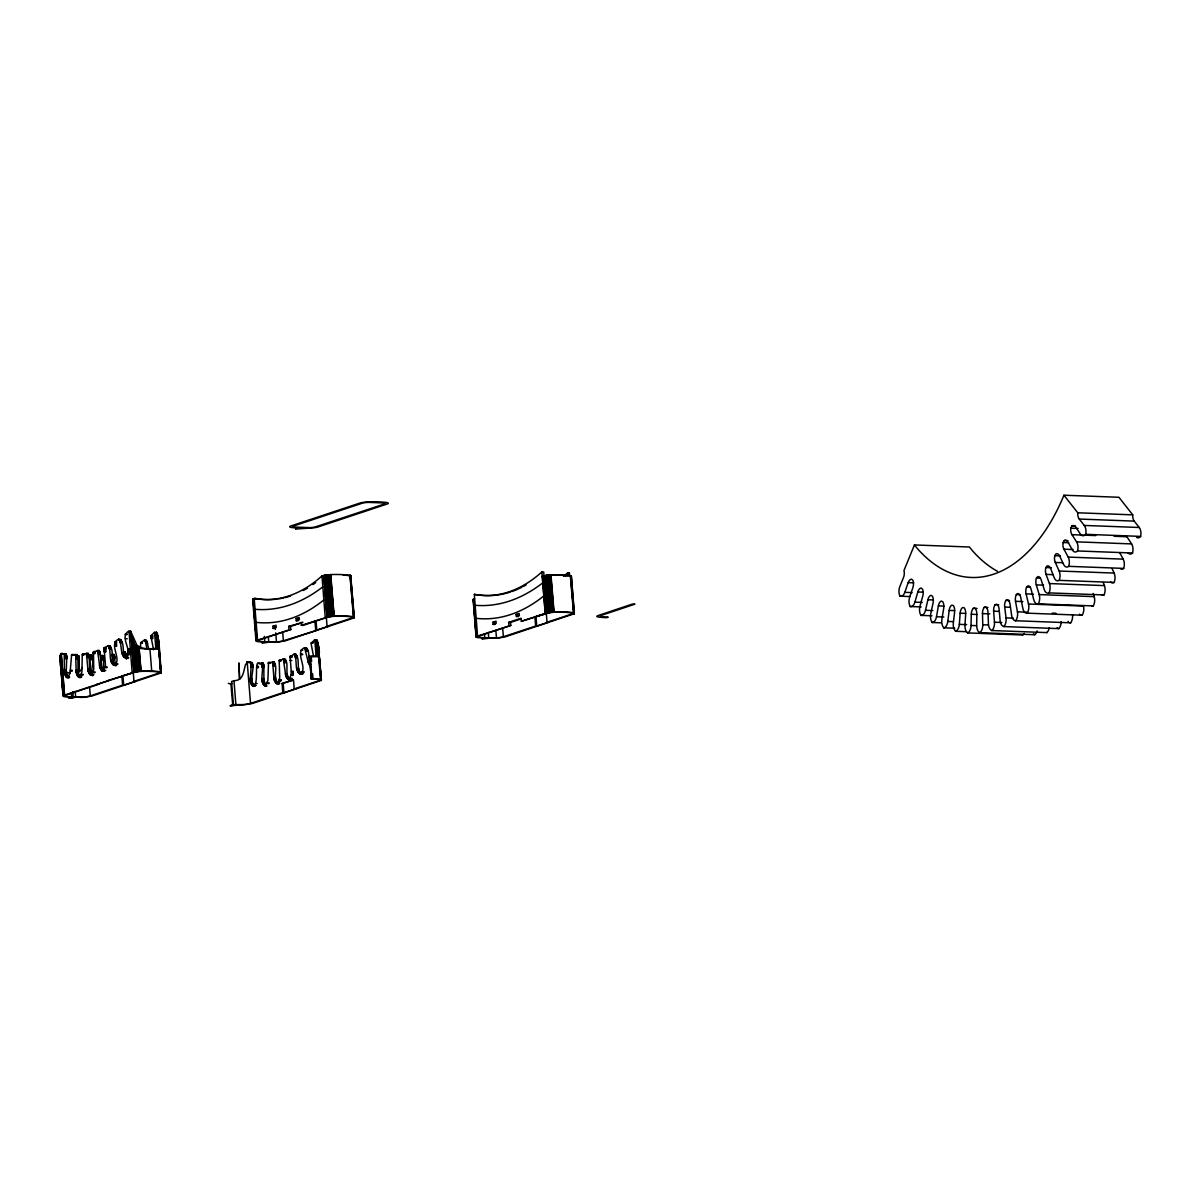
<?xml version="1.0" encoding="UTF-8"?>
<svg xmlns="http://www.w3.org/2000/svg" width="1201" height="1201" viewBox="0 0 1201 1201"><rect width="100%" height="100%" fill="white"/><g stroke="black" fill="none" stroke-linecap="round" stroke-linejoin="round"><path stroke-width="1.5" d="M67.001 677.724L68.832 677.799L66.205 672.485L66.761 656.422L66.1 654.005L64.269 653.945L64.374 672.41L66.565 677.409L68.682 676.163L70.078 672.74L71.64 654.62L75.348 654.575L75.708 655.521L76.218 672.605L79.101 677.469L81.938 672.05L82.253 654.875L86.412 653.389L88.078 670.969L91.201 675.352L93.768 669.527L93.453 651.663L97.671 650.957L99.848 667.501L103.196 671.374L105.478 665.189L104.112 648.315L108.135 645.643C115.731 647.474 108.901 661.421 115.897 665.474C107.159 664.123 112.278 651.482 108.135 645.643M114.065 665.399C122.967 659.934 107.775 643.901 118.614 639.202C126.495 640.628 119.875 655.596 127.876 658.073M153.578 649.801L150.891 636.14L154.524 632.041L155.83 648.345M79.101 677.469L80.932 677.544L78.05 672.68L77.915 657.232L77.179 654.65L75.348 654.575M101.755 671.119L101.079 655.536L102.911 655.611L103.646 658.193L103.586 671.179M266.907 686.041C255.318 684.525 269.159 661.075 257.389 663.598C255.182 666.69 258.876 691.566 251.114 683.864C247.976 679.211 255.723 655.491 245.62 664.288C243.593 670.143 243.728 679.676 235.786 680.532A18.721 13.196 -40.3 0 1 233.97 680.727L231.553 681.522L233.414 704.657L230.052 705.783L241.956 704.927A9.188 1.561 -4.6 0 0 243.503 704.867L252.255 703.501L321.388 680.366L318.1 643.09A6.861 3.093 -89.6 0 0 316.794 639.983L314.677 639.653L316.193 642.37L317.349 651.467L317.034 654.95L315.127 655.941A24.17 9.533 19.1 0 1 313.476 656.196A25.266 7.912 15.1 0 1 311.104 656.226A32.652 10.224 15.1 0 1 309.513 656.226L311.344 678.925A39.438 6.711 -4.6 0 1 313.011 679A30.265 5.149 -4.6 0 1 318.19 679.481A6.981 1.186 -4.6 0 1 318.085 680.982L294.2 688.909L293.464 679.751L282.085 683.534L282.82 692.677L250.529 703.396A6.23 1.066 -4.6 0 1 243.623 704.507A26.752 4.549 -4.6 0 1 235.891 704.597L233.414 704.657M264.205 685.381L266.037 685.456L263.89 680.366L263.875 665.729L263.139 663.147L261.308 663.072M966.64 631.711L955.636 631.291A7.716 4.339 -87.9 0 0 959.344 624.355L960.154 613.186A6.831 3.843 -87.9 0 1 962.526 607.541L964.103 607.751A6.831 3.843 -87.9 0 1 965.679 613.936L964.958 625.12A7.716 4.339 -87.9 0 0 967.661 632.912L967.661 633.032A7.716 4.339 -87.9 0 0 971.024 625.466L971.294 614.251A6.831 3.843 -87.9 0 1 973.38 608.291L974.972 608.246A6.831 3.843 -87.9 0 1 976.848 614.146L976.683 625.346A7.716 4.339 -87.9 0 0 979.776 632.672L979.776 632.792M265.061 685.966L267.898 680.547L268.514 662.517L272.687 662.577L274.038 679.466L277.161 683.849L279.728 678.025L279.202 660.925L283.331 658.884L285.808 675.998L289.156 679.856L291.438 673.686L290.072 656.812L294.095 654.14C301.691 655.971 294.861 669.918 301.856 673.971C293.119 672.62 298.253 659.965 294.095 654.14M92.447 675.728C89.309 669.077 97.851 655.236 88.228 654.695M252.54 685.906C257.84 688.023 250.333 682.663 252.06 679.331C250.679 674.947 257.509 659.784 246.986 662.081L248.607 662.186M90.225 674.166L90 654.905L91.831 654.98M118.614 639.202C122.922 644.096 119.154 658.088 126.871 657.397C132.305 648.855 119.019 637.115 128.792 631.08L130.624 631.156L133.851 672.005L132.245 672.44M316.073 655.881L314.767 639.578L311.119 643.676L313.401 655.641M66.1 654.005L60.801 653.719A6.876 3.093 -89.6 0 0 60.29 655.145L60.44 665.504L61.882 672.41M932.171 622.598L932.201 622.493A7.716 4.339 -87.9 0 0 936.495 616.744L938.371 605.904A6.831 3.843 -87.9 0 1 941.254 601.04L942.77 601.731A6.831 3.843 -87.9 0 1 943.701 608.352L941.914 619.236A7.716 4.339 -87.9 0 0 943.791 627.808L943.761 627.928A7.716 4.339 -87.9 0 0 947.799 621.442L949.15 610.408A6.831 3.843 -87.9 0 1 951.793 605.124L953.354 605.574A6.831 3.843 -87.9 0 1 954.6 612L953.339 623.079A7.716 4.339 -87.9 0 0 955.636 631.291M148.444 647.444L146.177 640.238L144.345 640.178L140.652 642.61L140.592 647.069M304.574 647.699L308.507 663.057L310.353 663.132C307.591 659.169 310.834 648.435 304.574 647.699C293.75 652.398 308.927 668.417 300.025 673.896M920.927 615.482L920.957 615.377A7.716 4.339 -87.9 0 0 925.506 610.303L927.908 599.749A6.831 3.843 -87.9 0 1 931 595.321L932.471 596.251A6.831 3.843 -87.9 0 1 933.072 603.022L930.76 613.621A7.716 4.339 -87.9 0 0 932.201 622.493L941.359 622.839M997.446 571.301A190.974 107.399 -87.9 0 1 972.435 550.704L969.432 547.01L914.441 544.954L903.978 570.475A6.831 3.843 -87.9 0 1 903.557 577.351L899.804 586.658A7.716 4.339 -87.9 0 0 899.879 595.996A7.716 4.339 -87.9 0 0 904.818 592.348L908.196 582.62A6.831 3.843 -87.9 0 1 911.649 579.182L913 580.563A6.831 3.843 -87.9 0 1 912.925 587.454L909.622 597.272A7.716 4.339 -87.9 0 0 910.163 606.52A7.716 4.339 -87.9 0 0 914.922 602.136L917.819 591.973A6.831 3.843 -87.9 0 1 921.107 588.025L922.533 589.181A6.831 3.843 -87.9 0 1 922.788 596.041L919.966 606.28A7.716 4.339 -87.9 0 0 920.957 615.377L931.961 615.783M268.514 662.517L270.345 662.577L268.213 663.372M1136.581 537.372A7.716 4.339 -87.9 0 0 1140.635 536.397A7.716 4.339 -87.9 0 0 1139.254 527.494L1134.224 521.114A6.831 3.843 -87.9 0 1 1132.753 514.854L1118.912 497.274L1063.921 495.217L1062.84 497.905A190.974 107.399 -87.9 0 1 917.444 548.632L914.441 544.954M82.389 667.486L80.437 670.819L77.419 672.515M77.179 654.65L71.429 655.1M259.221 663.658L263.139 663.147M161.204 672.185L159.178 645.177M1126.688 536.337A6.831 3.843 -87.9 0 0 1126.928 536.742L1131.597 543.918A7.716 4.339 -87.9 0 1 1132.543 553.015L1077.552 550.959A7.716 4.339 -87.9 0 0 1076.606 541.846L1071.953 534.685A6.831 3.843 -87.9 0 1 1070.797 528.2L1071.847 526.008L1075.526 526.143M1119.782 552.835L1123.205 559.141A7.716 4.339 -87.9 0 1 1123.686 568.403L1068.71 566.332A7.716 4.339 -87.9 0 0 1068.214 557.084L1063.936 549.187A6.831 3.843 -87.9 0 1 1063.11 542.522L1064.281 540.495L1067.944 540.645M158.922 648.45L160.904 672.02M321.448 679.721L320.562 679.361L318.595 656.422L319.406 652.713M319.136 656.001L321.057 679.511L318.1 643.09M1112.201 568.794L1114.123 573.072A7.716 4.339 -87.9 0 1 1114.153 582.41L1059.162 580.353A7.716 4.339 -87.9 0 0 1059.147 571.015L1055.289 562.458A6.831 3.843 -87.9 0 1 1054.793 555.658L1056.039 553.826A6.831 3.843 -87.9 0 1 1059.672 556.018L1063.606 564.47A7.716 4.339 -87.9 0 0 1068.71 566.332M248.472 662.231L246.715 662.216L249.027 662.066M1049.043 592.979L1049.013 592.889A7.716 4.339 -87.9 0 0 1049.449 583.551L1046.041 574.393A6.831 3.843 -87.9 0 1 1045.891 567.518L1047.212 565.866A6.831 3.843 -87.9 0 1 1050.71 568.628L1054.193 577.681A7.716 4.339 -87.9 0 0 1059.162 580.353M256.098 640.583L290.792 629.489L290.552 626.442L302.922 622.343L288.72 626.382L288.961 629.429M350.932 576.33L349.551 576.99M350.722 575.564L349.956 575.309A9.188 1.561 -4.6 0 0 349.071 575.159L348.815 575.129A37.711 6.425 -4.6 0 0 332.692 574.513L332.302 574.528A9.188 1.561 -4.6 0 0 330.755 574.588L321.883 576A211.196 118.779 -87.9 0 1 254.327 598.413L253.096 598.939L257.074 641.514A9.188 1.561 -4.6 0 0 258.02 641.679L274.804 642.31A9.188 1.561 -4.6 0 0 276.35 642.25L285.102 640.884L354.04 617.884L350.647 575.534L354.325 617.659M476.091 636.56L510.785 625.466L510.53 622.418L521.144 618.89M574.243 613.696L571.301 576.03M1093.225 593.414L1094.201 596.642A7.716 4.339 -87.9 0 1 1093.315 605.92L1038.325 603.848A7.716 4.339 -87.9 0 0 1039.21 594.585L1036.283 584.887A6.831 3.843 -87.9 0 1 1036.463 577.996L1037.874 576.555A6.831 3.843 -87.9 0 1 1041.192 579.858L1044.209 589.451A7.716 4.339 -87.9 0 0 1049.013 592.889L1104.004 594.945A7.716 4.339 -87.9 0 0 1104.44 585.608L1103.299 582.56M276.71 683.669L279.428 683.504L276.275 683.399M474.545 598.789L473.134 599.494L476.076 637.07L477.127 637.506A9.188 1.561 -4.6 0 0 478.013 637.656L494.797 638.286A9.188 1.561 -4.6 0 0 496.343 638.226L505.096 636.86L574.138 613.786M318.956 656.181L320.817 679.436M130.624 631.156L136.989 645.342L141.883 647.924A24.17 9.533 19.1 0 0 144.18 648.33M157.661 648.42L156.55 632.447A6.861 3.093 -89.6 0 1 157.871 635.569L159.148 644.847M316.509 639.713L317.905 655.941M158.667 648.69L160.589 671.899M1027.2 613.276L1027.185 613.171A7.716 4.339 -87.9 0 0 1028.521 604.028L1026.089 593.894A6.831 3.843 -87.9 0 1 1026.6 587.019L1028.071 585.788A6.831 3.843 -87.9 0 1 1031.209 589.601L1033.731 599.674A7.716 4.339 -87.9 0 0 1038.325 603.848M158.007 636.35L160.964 672.98L158.517 639.442M160.994 672.95L92.012 695.98L83.379 697.331A9.188 1.561 -4.6 0 1 81.713 697.406L64.944 696.775A9.188 1.561 -4.6 0 1 64.043 696.625L63.098 696.265L60.05 658.013M1015.686 620.872L1015.656 620.752A7.716 4.339 -87.9 0 0 1017.442 611.819L1015.521 601.311A6.831 3.843 -87.9 0 1 1016.376 594.51L1017.893 593.519A6.831 3.843 -87.9 0 1 1020.82 597.813L1022.817 608.276A7.716 4.339 -87.9 0 0 1027.185 613.171L1082.161 615.227A7.716 4.339 -87.9 0 0 1083.497 606.085L1028.521 604.028M61.446 653.749L63.068 653.569L60.801 653.719M96.861 684.18L98.692 684.255L66.4 694.974A6.23 1.066 -4.6 0 0 65.905 696.325A26.752 4.549 -4.6 0 0 71.625 696.91L75.648 697.06A26.752 4.549 -4.6 0 0 83.379 696.97A6.23 1.066 -4.6 0 0 90.3 695.874L122.592 685.155L121.856 675.998L134.332 672.26L63.113 695.574L60.155 655.836M353.965 617.93L350.392 575.429M108.871 646.318L109.967 645.718M294.846 654.815L295.926 654.215M295.551 528.695L296.932 528.02L291.813 527.569A9.188 1.561 -4.6 0 1 289.921 527.014M69.193 697.841L70.063 697.226M482.277 638.737L483.132 638.106M1061.159 621.608A7.716 4.339 -87.9 0 1 1058.847 628.618L1003.856 626.562A7.716 4.339 -87.9 0 0 1006.063 617.899L1004.682 607.09A6.831 3.843 -87.9 0 1 1005.868 600.425L1007.414 599.659A6.831 3.843 -87.9 0 1 1010.101 604.418L1011.587 615.182A7.716 4.339 -87.9 0 0 1015.656 620.752L1070.646 622.809A7.716 4.339 -87.9 0 0 1072.538 614.687M293.149 526.143L362.822 503.024A6.095 1.036 -4.6 0 1 368.512 502.393L383.795 502.964A6.095 1.036 -4.6 0 1 384.785 503.189M384.86 503.85L315.187 526.969A6.095 1.036 -4.6 0 1 309.498 527.614L294.23 527.044A6.095 1.036 -4.6 0 1 293.224 526.819M600.32 615.723L634.969 604.148L632.402 604.058L597.407 615.768A9.188 1.561 -4.6 0 0 597.047 616.038M262.238 642.775L263.139 642.13M544.443 576.24L542.221 576.33L551.094 574.919A9.188 1.561 -4.6 0 1 552.64 574.859L553.03 574.844A37.711 6.425 -4.6 0 1 569.154 575.459L569.409 575.489A9.188 1.561 -4.6 0 1 570.295 575.639L571.03 575.88M97.551 651.077L99.203 650.462L100.163 653.074L101.5 666.825L103.676 670.849L101.845 670.774M283.511 659.574C290.567 659.919 283.481 675.262 290.072 679.631M230.877 684.105L231.132 684.015A8.002 5.705 -84.5 0 0 232.288 683.369M277.686 599.014A211.196 118.779 -87.9 0 1 261.848 599.314L255.798 598.608A6.951 1.186 -4.6 0 0 255.513 598.729M230.922 684.09L232.739 705.497M72.751 691.791L73.216 697.135L69.778 698.246L75.183 697.421M97.596 684.21L108.976 680.442M272.942 626.246L276.035 625.211L276.215 627.387L273.122 628.423L272.942 626.246L274.774 626.306L274.954 628.483L273.122 628.423M296.107 618.56L299.199 617.524L299.364 619.701L296.272 620.737L296.107 618.56L297.938 618.62L298.103 620.797L296.272 620.737M132.125 672.485L129.017 631.411A6.831 4.549 -85.8 0 1 130.639 633.888L134.857 645.267L139.151 648.18A8.362 2.612 15.1 0 0 140.727 648.51L149.96 649.216L151.716 671.074L150.771 671.389A39.438 6.711 -4.6 0 0 148.744 671.314A30.265 5.149 -4.6 0 0 142.018 671.344A6.981 1.186 -4.6 0 0 133.957 672.545L108.24 680.412M151.716 671.074L150.756 671.389A39.438 6.711 -4.6 0 1 152.782 671.464A30.265 5.149 -4.6 0 1 157.962 671.944A6.981 1.186 -4.6 0 1 157.856 673.446L133.972 681.372L133.236 672.215M301.331 625.316L327.423 617.179L303.162 625.391L301.331 625.316L301.091 622.268M290.792 629.489L259.491 639.878A6.951 1.186 -4.6 0 0 259.251 641.184A20.792 3.543 -4.6 0 0 264.79 641.799L268.739 641.965A26.752 4.549 -4.6 0 0 276.47 641.889A6.23 1.066 -4.6 0 0 283.376 640.779L317.514 630.135M135.067 681.417L123.688 685.186L122.952 676.043M326.327 617.134L327.062 626.276L350.947 618.35A6.981 1.186 -4.6 0 0 351.037 616.849A30.265 5.149 -4.6 0 0 345.858 616.368A39.438 6.711 -4.6 0 0 341.76 616.248A42.47 7.236 -4.6 0 0 335.154 616.263A6.636 1.126 -4.6 0 0 327.047 617.464M328.158 626.322L316.779 630.105L316.043 620.947L314.932 620.917L315.683 630.06M508.954 625.391L508.699 622.343L521.069 618.245L521.324 621.292L546.935 612.885L543.708 572.036L541.876 571.961A211.196 118.779 -87.9 0 1 474.32 594.39L481.826 595.276A211.196 118.779 -87.9 0 0 510.59 591.958M282.085 683.534L292.939 680.336M310.999 678.91L311.945 678.595A37.711 6.425 -4.6 0 1 319.301 679.135L319.556 679.181A9.188 1.561 -4.6 0 1 320.442 679.331L320.562 679.361M492.935 622.208L496.028 621.187L496.193 623.364L493.101 624.385L492.935 622.208L494.767 622.283L494.947 624.46L493.101 624.385M516.085 614.522L519.177 613.501L519.357 615.678L516.265 616.698L516.085 614.522L517.916 614.597L518.096 616.774M295.311 688.939L283.931 692.722L283.196 683.564M536.562 616.338L547.416 613.141L534.925 616.879L535.661 626.036L503.369 636.755A6.23 1.066 -4.6 0 1 496.463 637.866A26.752 4.549 -4.6 0 1 488.732 637.941L484.784 637.761A20.792 3.543 -4.6 0 1 479.244 637.161A6.951 1.186 -4.6 0 1 479.469 635.854L510.785 625.466M546.305 613.111L547.04 622.253L570.925 614.327A6.981 1.186 -4.6 0 0 571.03 612.825A30.265 5.149 -4.6 0 0 565.851 612.345A39.438 6.711 -4.6 0 0 561.738 612.225A42.47 7.236 -4.6 0 0 555.132 612.225A6.636 1.126 -4.6 0 0 547.04 613.441L521.324 621.292M548.151 622.298L536.772 626.081L536.021 616.924M991.876 630.66L991.861 630.54A7.716 4.339 -87.9 0 0 994.473 622.223L993.632 611.189A6.831 3.843 -87.9 0 1 995.134 604.719L996.71 604.193A6.831 3.843 -87.9 0 1 999.157 609.357L1000.088 620.362A7.716 4.339 -87.9 0 0 1003.856 626.562M73.216 697.135L69.268 698.201M230.787 684.135L230.502 684.21A2.597 0.946 17.6 0 0 229.706 683.804A1.771 0.781 21.8 0 0 228.295 683.354M325.321 617.359L334.073 615.993A9.188 1.561 -4.6 0 1 335.619 615.933L336.01 615.918A37.711 6.425 -4.6 0 1 352.148 616.518L352.403 616.563A9.188 1.561 -4.6 0 1 353.289 616.713L354.295 617.104M133.851 672.005L140.997 671.074A9.188 1.561 -4.6 0 1 142.544 671.014L142.934 671.014A37.711 6.425 -4.6 0 1 159.057 671.614L159.313 671.644A9.188 1.561 -4.6 0 1 160.213 671.794L160.318 671.824M574.288 613.08L573.282 612.69A9.188 1.561 -4.6 0 0 572.397 612.525L572.141 612.495A37.711 6.425 -4.6 0 0 556.003 611.894L555.613 611.894A9.188 1.561 -4.6 0 0 554.066 611.97L547.025 612.87L543.948 575.849M86.067 653.884L88.243 653.449L89.009 655.731L89.91 671.044L93.032 675.412L90.751 675.172M111.798 654.86L114.29 655.115L115.071 662.487M272.026 662.382C280.358 662.892 270.901 679.796 278.992 683.909M1037.229 630.87A7.716 4.339 -87.9 0 1 1034.752 634.729L979.776 632.672A7.716 4.339 -87.9 0 0 982.763 624.745L982.478 613.591A6.831 3.843 -87.9 0 1 984.28 607.331L985.871 607.06A6.831 3.843 -87.9 0 1 988.033 612.615L988.423 623.754A7.716 4.339 -87.9 0 0 991.861 630.54L1046.852 632.597A7.716 4.339 -87.9 0 0 1049.299 627.598M268.273 642.325L262.343 643.105M488.267 638.301L482.247 639.067M100.268 655.686L102.911 655.611M149.96 649.216L157.511 649.125A8.362 2.612 15.1 0 0 158.367 648.9M72.03 698.081L68.982 697.961M230.712 705.557L232.258 705.618M1063.921 495.217L1077.762 512.782L1132.753 514.854M1077.762 512.782A6.831 3.843 -87.9 0 0 1079.249 519.042L1134.224 521.114M1079.249 519.042L1084.263 525.438L1139.254 527.494M1070.797 528.2L1078.123 528.47M1140.635 536.397L1085.659 534.325A7.716 4.339 -87.9 0 1 1080.405 534.07L1075.676 527.029A6.831 3.843 -87.9 0 0 1071.847 526.008M1071.953 534.685L1095.777 535.571M1114.108 536.262L1126.928 536.742M1076.606 541.846L1131.597 543.918M1063.11 542.522L1068.605 542.732M1063.936 549.187L1073.109 549.533M1054.793 555.658L1060.288 555.868M1068.214 557.084L1123.205 559.141M1055.289 562.458L1062.615 562.729M1045.891 567.518L1051.385 567.728M1059.147 571.015L1114.123 573.072M1046.041 574.393L1053.367 574.663M1036.463 577.996L1040.126 578.131M1049.449 583.551L1104.44 585.608M1036.283 584.887L1043.609 585.172M1026.6 587.019L1030.278 587.154M908.196 582.62L913.691 582.83M563.644 576.33A211.196 118.779 -87.9 0 0 567.593 572.937L569.424 572.997L569.664 575.91M1026.089 593.894L1033.415 594.165M1039.21 594.585L1094.201 596.642M1016.376 594.51L1020.039 594.645M917.819 591.973L923.314 592.168M904.818 592.348L912.144 592.618M899.879 595.996L903.542 596.131M900.795 596.221L909.968 596.567M1005.868 600.425L1009.531 600.56M1015.521 601.311L1022.862 601.581M927.908 599.749L933.402 599.96M995.134 604.719L998.797 604.854M914.922 602.136L922.248 602.422M1004.682 607.09L1010.176 607.286M984.28 607.331L987.958 607.481M938.371 605.904L943.881 606.115M973.38 608.291L977.059 608.427M910.163 606.52L921.152 606.925M1017.442 611.819L1026.6 612.165M1052.256 613.126L1055.934 613.261M993.632 611.189L999.142 611.399M949.15 610.408L954.645 610.603M925.506 610.303L932.832 610.573M982.478 613.591L989.804 613.861M960.154 613.186L965.649 613.396M971.294 614.251L976.788 614.462M1006.063 617.899L1013.389 618.17M936.495 616.744L943.821 617.029M994.473 622.223L1001.814 622.493M947.799 621.442L953.294 621.653M982.763 624.745L988.273 624.955M959.344 624.355L966.67 624.64M256.158 598.488L254.207 598.458L257.539 639.848M971.024 625.466L976.518 625.676M943.791 627.808L954.78 628.228M967.661 632.912L1022.652 634.984A7.716 4.339 -87.9 0 0 1024.333 633.422M547.04 622.253L548.872 622.328M508.699 622.343L510.53 622.418M535.661 626.036L537.493 626.096M327.062 626.276L328.894 626.352M288.72 626.382L290.552 626.442M156.355 632.116C152.497 631.336 161.58 646.964 154.899 648.405A24.17 9.533 19.1 0 1 153.233 648.66M125.294 634.038L127.141 634.113M125.219 634.578L127.051 634.638M150.951 635.539L152.782 635.614M150.891 636.14L152.722 636.215M311.269 642.535L313.101 642.61M150.861 636.74L152.692 636.815M311.179 643.075L313.011 643.135M150.861 637.341L152.692 637.416M150.891 637.941L152.722 638.001M150.936 638.527L152.782 638.602M125.414 638.692L127.261 638.767M118.779 639.382L120.61 639.457M144.345 640.178L146.327 640.418M119.034 639.743L120.866 639.803M144.495 640.343L146.597 640.779M119.289 640.133L121.121 640.208M144.766 640.703L146.837 641.169M119.515 640.568L121.346 640.643M145.006 641.094L147.062 641.604M119.71 641.034L121.541 641.109M145.231 641.529L147.273 642.07M304.739 647.879L306.57 647.955M304.994 648.24L306.825 648.3M119.89 641.544L121.721 641.604M145.441 642.01L147.438 642.58M114.921 641.649L116.752 641.724L114.861 641.965M140.652 642.61L142.484 642.685M305.249 648.63L307.081 648.705M120.025 642.07L121.871 642.145M140.592 642.925L142.424 643M145.606 642.505L147.588 643.105M305.474 649.065L307.306 649.14M120.16 642.625L121.992 642.685M145.756 643.03L147.708 643.661M305.67 649.531L307.501 649.606M114.771 642.55L116.602 642.625M305.85 650.041L307.681 650.101M114.711 643.151L116.542 643.211M300.881 650.146L302.727 650.221M306 650.567L307.831 650.627M114.68 643.751L116.512 643.811M306.12 651.122L307.951 651.182M114.68 644.352L116.512 644.427M114.711 644.952L116.542 645.012M114.771 645.538L116.602 645.598M108.225 645.778L110.057 645.838M114.861 646.108L116.692 646.183M108.48 646.168L110.312 646.243M108.706 646.603L110.537 646.663M300.73 654.035L302.562 654.095M108.901 647.069L110.732 647.144M294.185 654.26L296.031 654.335M300.82 654.605L302.652 654.68M104.277 647.534L106.108 647.609L104.217 647.744M109.081 647.579L110.912 647.639M294.44 654.665L296.272 654.725M109.231 648.105L111.062 648.165M127.846 648.825L129.678 648.9M294.665 655.1L296.497 655.161M104.112 648.315L105.943 648.39M109.351 648.645L111.183 648.72M294.861 655.566L296.692 655.641M128.012 649.606L129.843 649.681M104.022 648.9L105.853 648.975M109.441 649.216L111.273 649.291M290.237 656.031L292.068 656.106L290.192 656.241M295.041 656.061L296.872 656.136M103.962 649.501L105.793 649.576M128.117 650.417L129.948 650.477M295.191 656.602L297.022 656.662M290.072 656.812L291.903 656.887M295.311 657.142L297.142 657.217M103.932 650.101L105.763 650.176M128.177 651.242L130.008 651.302M289.981 657.397L291.813 657.472M295.401 657.713L297.232 657.788M97.371 650.387L99.293 650.597M103.932 650.702L105.763 650.777M126.39 659.199C128.492 654.56 121.541 647.549 124.213 655.13M97.671 650.957L99.518 651.032M103.962 651.302L105.793 651.377M123.403 651.933L125.234 651.993M128.177 652.068L130.008 652.143M97.882 651.437L99.713 651.497M123.613 652.398L125.444 652.458M104.022 651.888L105.853 651.963M128.132 652.909L129.978 652.969M98.062 651.933L99.893 651.993M123.778 652.894L125.61 652.969M283.331 658.884L285.253 659.094M122.157 653.074L123.988 653.149M98.212 652.458L100.043 652.533M123.928 653.419L125.76 653.494M128.042 653.734L129.873 653.794M283.646 659.454L285.478 659.529M93.243 652.443L95.074 652.503M98.332 653.014L100.163 653.074M122.337 653.839L125.88 654.05M283.841 659.919L285.673 659.995M93.123 653.014L94.954 653.074M279.413 660.16L281.244 660.235M289.981 660.385L291.813 660.46M98.422 653.584L100.253 653.644M124.153 654.545L125.985 654.62M127.907 654.545L129.738 654.605M279.338 660.37L281.169 660.445M284.021 660.43L285.853 660.49M86.412 653.389L88.243 653.449M93.032 653.599L94.864 653.674M113.96 654.41L112.128 654.35L113.299 663.958M122.547 654.56L124.379 654.635M308.117 661.571L309.948 661.646M86.532 653.614L88.364 653.689M112.248 654.575L114.095 654.65M284.172 660.955L286.003 661.015M98.482 654.17L100.314 654.23M122.817 655.236L126.045 655.206M279.202 660.925L281.034 661M82.539 654.02L84.385 654.08M86.727 654.08L88.559 654.155M112.459 655.055L114.29 655.115M284.292 661.511L286.123 661.571M308.297 662.336L310.128 662.397M82.419 654.335L84.25 654.41M86.907 654.59L88.739 654.65M112.639 655.551L114.47 655.611M123.118 655.851L124.949 655.911M284.382 662.081L286.213 662.141M272.372 661.871L274.203 661.946M64.389 654.215L66.22 654.275M71.64 654.62L73.471 654.695M82.253 654.875L84.085 654.935M87.057 655.115L88.889 655.176M90.105 655.176L91.937 655.251M112.789 656.076L114.62 656.151M123.463 656.392L125.294 656.467M272.492 662.111L274.323 662.186M75.543 655.01L77.374 655.085M101.259 655.971L103.091 656.046M284.442 662.667L286.288 662.727M308.507 663.057L310.609 663.793M64.554 654.71L66.4 654.785M87.178 655.671L89.009 655.731M90.285 655.671L92.117 655.746M112.909 656.632L114.741 656.692M123.838 656.872L125.67 656.932M272.687 662.577L274.519 662.652M75.708 655.521L77.54 655.581M101.439 656.482L103.271 656.542M124.243 657.262L126.075 657.337M126.871 657.397L128.702 657.457M64.704 655.236L66.55 655.311M90.435 656.196L92.267 656.271M124.664 657.578L126.495 657.653M268.378 662.832L270.21 662.907M272.867 663.087L274.699 663.147M308.777 663.733L310.909 664.408M87.268 656.241L89.099 656.301M112.999 657.202L114.831 657.262M125.114 657.818L126.946 657.878M250.228 662.442L252.06 662.502M64.839 655.791L66.671 655.851M75.858 656.046L77.69 656.106M90.555 656.752L92.387 656.827M101.59 657.007L103.421 657.067M125.58 657.953L128.342 658.043M250.348 662.712L252.18 662.772M273.017 663.613L274.849 663.673M87.343 656.827L89.174 656.887M113.059 657.788L114.906 657.848M257.614 663.117L259.446 663.192M64.929 656.362L66.761 656.422M75.993 656.587L77.825 656.662M90.66 657.322L92.492 657.397M101.71 657.563L103.541 657.623M250.529 663.207L252.36 663.267M261.503 663.507L263.334 663.583M273.137 664.153L274.969 664.228M87.373 657.412L89.204 657.487M113.104 658.373L114.936 658.448M76.083 657.157L77.915 657.232M101.815 658.133L103.646 658.193M250.679 663.733L252.51 663.793M261.668 664.003L263.514 664.078M64.989 656.947L66.836 657.007M90.721 657.908L92.552 657.983M273.243 664.723L275.074 664.799M76.143 657.743L77.975 657.818M101.875 658.718L103.706 658.779M250.799 664.288L252.63 664.348M261.818 664.528L263.665 664.603M65.034 657.532L66.866 657.608M90.766 658.508L92.597 658.568M273.303 665.309L275.134 665.384M250.889 664.859L252.72 664.919M261.953 665.084L263.785 665.159M76.188 658.343L78.02 658.418M101.905 659.304L103.736 659.379M273.333 665.909L275.164 665.985M65.034 658.133L66.866 658.208M90.766 659.109L92.597 659.169M110.912 659.995L112.744 660.055M262.043 665.654L263.875 665.729M76.188 658.944L78.02 659.019M101.92 659.904L103.751 659.98M250.964 665.444L252.795 665.504M65.019 658.749L66.851 658.809M90.736 659.709L92.567 659.769M262.103 666.24L263.935 666.315M111.047 660.775L112.879 660.85M250.994 666.03L252.826 666.105M256.669 666.36L258.5 666.42M262.148 666.84L263.98 666.9M111.228 661.541L113.059 661.601M250.994 666.63L252.841 666.705M256.609 666.96L258.44 667.02M296.872 668.492L298.704 668.552M262.148 667.441L263.98 667.501M250.979 667.231L252.81 667.306M256.579 667.561L258.425 667.621M111.468 662.246L113.299 662.321M297.007 669.272L298.839 669.347M111.738 662.907L113.57 662.982M297.202 670.038L299.034 670.098M112.053 663.507L113.885 663.583M116.047 663.793L117.878 663.868M297.428 670.743L299.259 670.819M112.399 664.048L114.23 664.108M115.731 664.453L117.563 664.513M112.774 664.498L114.605 664.573M291.363 671.209L293.194 671.269M297.698 671.404L299.529 671.479M302.277 671.584L304.108 671.659M113.179 664.889L115.011 664.949M113.615 665.189L115.446 665.249M298.013 672.005L299.845 672.08M291.438 672.02L293.269 672.095M302.006 672.29L303.838 672.365M99.428 665.159L101.259 665.234M114.53 665.519L116.362 665.594M298.358 672.545L300.19 672.605M301.691 672.935L303.523 673.01M291.468 672.845L293.299 672.92M298.734 672.995L300.565 673.07M299.154 673.386L300.986 673.446M99.518 665.97L101.349 666.045M299.574 673.686L301.406 673.746M105.283 666.84L107.114 666.915M291.438 673.686L293.269 673.761M300.49 674.016L302.787 674.121M99.653 666.765L101.5 666.825M285.388 673.656L287.219 673.731M105.103 667.636L106.934 667.696M291.363 674.512L293.194 674.587M99.848 667.501L101.68 667.576M285.478 674.467L287.309 674.542M100.088 668.206L101.92 668.281M291.243 675.337L293.074 675.397M285.628 675.247L287.459 675.322M100.374 668.852L102.205 668.927M87.763 668.567L89.595 668.627M285.808 675.998L287.639 676.073M100.689 669.452L102.52 669.512M87.808 669.392L89.655 669.452M101.049 669.963L102.881 670.038M286.048 676.703L287.88 676.779M101.424 670.413L103.271 670.488M103.977 670.368L105.808 670.428M286.333 677.349L288.165 677.424M87.913 670.188L89.745 670.263M273.723 677.049L275.554 677.124M286.649 677.934L288.48 678.01M76.023 670.158L77.855 670.218M102.28 671.059L104.562 671.329M290.282 678.265L292.113 678.325M64.299 669.918L66.13 669.993M70.364 670.263L72.195 670.338M88.078 670.969L91.861 670.954M273.783 677.874L275.614 677.949M287.009 678.46L288.841 678.535M76.038 670.984L77.87 671.059M287.399 678.91L289.231 678.97M289.936 678.865L291.768 678.925M64.269 670.759L66.1 670.834M70.319 671.104L72.15 671.179M88.273 671.704L91.831 671.794M93.273 671.899L95.119 671.975M273.888 678.685L275.72 678.76M287.805 679.271L289.636 679.346M76.098 671.809L77.93 671.869M261.983 678.64L263.815 678.715M288.24 679.556L290.522 679.826M64.299 671.599L66.13 671.659M88.514 672.395L91.861 672.62M93.017 672.635L94.864 672.695M250.258 678.415L252.09 678.49M274.038 679.466L275.87 679.526M279.458 679.631L281.289 679.706M88.814 673.04L90.645 673.115M261.998 679.481L263.83 679.556M76.218 672.605L78.05 672.68M250.228 679.256L252.06 679.331M274.233 680.201L276.065 680.276M279.248 680.397L281.079 680.472M64.374 672.41L66.205 672.485M90.09 673.371L91.937 673.446M89.129 673.611L90.976 673.686M76.384 673.386L78.215 673.446M250.258 680.081L252.09 680.156M262.058 680.306L263.89 680.366M274.489 680.892L276.32 680.967M278.992 681.117L280.824 681.192M64.494 673.206L66.325 673.281M89.505 674.121L92.057 674.241M89.895 674.557L91.726 674.617M92.027 674.467L93.858 674.542M76.594 674.106L78.425 674.181M81.338 674.346L83.169 674.422M262.178 681.102L264.01 681.177M274.774 681.537L276.605 681.598M64.674 673.971L66.505 674.046M90.315 674.902L93.453 675.022M250.333 680.907L252.165 680.982M76.849 674.797L78.681 674.857M275.104 682.108L276.936 682.183M81.052 675.037L82.884 675.097M262.343 681.868L264.175 681.943M64.884 674.692L66.716 674.767M250.454 681.703L252.285 681.778M275.464 682.618L277.296 682.678M77.134 675.412L78.966 675.487M275.855 683.054L277.686 683.114M277.986 682.964L279.818 683.024M65.154 675.367L66.986 675.427M262.554 682.603L264.385 682.678M267.298 682.844L269.129 682.919M77.48 675.983L79.311 676.043M250.634 682.468L252.465 682.528M262.809 683.294L264.64 683.354M65.454 675.983L67.286 676.043M77.84 676.478L79.671 676.538M79.972 676.718L81.803 676.794M267.012 683.534L268.844 683.594M78.245 676.884L80.077 676.959M250.844 683.189L252.675 683.264M255.333 683.444L257.164 683.519M65.8 676.523L67.631 676.598M79.551 677.139L81.383 677.199M263.109 683.909L264.941 683.985M78.665 677.229L80.497 677.289M251.114 683.864L252.946 683.924M66.175 677.004L69.718 677.169M263.439 684.48L265.271 684.54M66.565 677.409L69.283 677.529M251.414 684.48L253.246 684.54M263.8 684.96L265.631 685.035M251.76 685.02L253.591 685.095M254.267 685.17L256.098 685.231M264.625 685.711L266.457 685.786M252.135 685.501L255.678 685.666M133.972 681.372L135.803 681.447M252.961 686.221L254.792 686.281M294.2 688.909L296.046 688.969M122.592 685.155L124.424 685.216M282.82 692.677L284.652 692.752M232.589 704.927L235.426 704.942M60.921 653.629L62.647 653.704M295.626 529.025L308.597 528.2A9.188 1.561 -4.6 0 0 317.274 527.209L387.758 503.804A9.188 1.561 -4.6 0 0 388.118 503.534M138.4 647.94L140.382 671.119M138.025 647.804L140.142 671.134M256.489 641.334L253.096 598.939L256.459 640.313M137.124 647.384L139.046 671.224M65.59 671.494L68.082 672.725A18.721 13.196 -40.3 0 0 69.703 673.055L69.883 673.356M137.665 647.684L137.86 650.281M310.624 666.075L309.077 664.333M135.968 646.588L138.085 671.329M135.578 646.198L137.725 671.359M316.734 639.923L318.085 656.722M1085.704 534.4L1085.659 534.325A7.716 4.339 -87.9 0 0 1084.263 525.438M134.857 645.267L137.019 671.449M145.876 643.586L146.882 648.81M318.745 646.979L319.391 652.368M571.346 576.075L574.348 613.591M570.82 575.789L573.958 613.906M570.58 575.714L573.763 612.81M570.295 575.639L573.508 612.735M567.593 572.937L567.833 575.834M550.974 574.934L554.066 611.97M550.719 574.949L553.826 611.985M550.478 574.964L553.586 612M550.238 574.979L553.346 612.015M549.998 574.994L553.091 612.03M549.758 575.009L552.85 612.045M549.623 575.024L552.49 612.075M549.382 575.054L552.25 612.105M549.142 575.069L552.01 612.12M548.902 575.099L551.754 612.15M548.662 575.114L551.394 612.18M548.302 575.159L551.154 612.21M548.061 575.174L550.914 612.24M547.821 575.204L550.689 612.27M547.581 575.234L550.448 612.285M547.356 575.264L550.208 612.315M547.116 575.294L549.983 612.36M546.89 575.324L549.758 612.39M546.65 575.354L549.412 612.435M546.32 575.414L549.187 612.465M546.095 575.444L548.962 612.51M545.87 575.474L548.752 612.54M545.659 575.519L548.422 612.6M545.344 575.579L548.211 612.63M545.134 575.609L548.001 612.675M544.924 575.654L547.701 612.72M544.623 575.714L547.506 612.765M544.428 575.744L547.206 612.825M542.342 576.285L545.314 613.321M541.876 571.961L545.209 613.366M502.649 627.748L503.369 636.755M495.863 630.45L496.463 637.866M488.282 632.387L488.732 637.941M484.483 634.053L484.784 637.761M474.32 594.39L477.533 635.824M474.665 609.673L475.011 613.381M475.851 624.475L476.257 628.213M474.41 609.583L475.056 617.014M475.611 624.4L476.242 631.831M473.464 599.239L476.302 636.38M473.284 599.359L476.257 637.206M350.137 575.354L353.679 616.819M349.956 575.309L353.409 616.744M330.755 574.588L334.073 615.993L330.5 574.603M330.26 574.618L333.713 616.008M330.02 574.633L333.473 616.023M329.78 574.663L333.232 616.053M329.539 574.678L332.992 616.068M329.404 574.694L332.617 616.098M329.164 574.709L332.377 616.113M328.924 574.724L332.137 616.143M328.684 574.754L331.896 616.158M328.443 574.769L331.656 616.188M328.203 574.799L331.416 616.203M327.963 574.829L331.176 616.233M327.723 574.859L330.936 616.263M327.483 574.874L330.695 616.293M327.242 574.904L330.335 616.338M326.897 574.949L330.11 616.368M326.657 574.979L329.87 616.398M326.432 575.009L329.644 616.428M326.207 575.054L329.419 616.458M325.981 575.084L329.194 616.503M325.756 575.114L328.864 616.548M325.426 575.174L328.654 616.578M325.216 575.204L328.428 616.623M325.006 575.249L328.128 616.683M324.69 575.294L327.918 616.713M324.48 575.339L327.618 616.774M324.18 575.399L327.423 616.819M323.985 575.444L327.122 616.879M323.7 575.504L326.942 616.924M322.003 575.955L325.216 617.389M318.25 643.886L321.358 680.397M311.179 656.271L311.599 661.526M312.59 673.746L313.011 679M311.945 678.595L310.188 656.737L317.74 656.662A8.362 2.612 15.1 0 0 318.595 656.422M309.513 656.226L311.344 678.925M282.655 631.786L283.376 640.779M275.164 625.691L275.449 629.294M275.75 632.882L276.47 641.889M268.303 636.575L268.739 641.965M264.355 636.395L264.79 641.799M253.621 601.851L254.057 607.241M254.777 616.248L255.258 621.653M255.933 630.645L256.474 636.08M252.66 599.359L256.008 640.989M247.196 662.006L250.529 703.396M233.97 680.727L235.891 704.597M157.871 635.569L160.889 673.025M156.49 632.387L157.856 649.201M139.151 648.18L140.997 671.074L138.911 648.105M138.655 648.03L140.637 671.104M137.89 647.744L139.901 671.149M137.77 647.699L139.541 671.179M137.379 647.519L139.286 671.209M138.806 671.254L136.869 647.234L138.685 671.254M136.614 647.084L138.565 671.269M136.359 646.889L138.325 671.299M135.458 646.063L137.484 671.389M135.188 645.733L137.259 671.419M134.647 644.847L136.794 671.479M134.377 644.246L136.569 671.524M133.942 643.211L136.223 671.569M133.656 642.52L135.998 671.599M133.386 641.799L135.788 671.644M133.101 641.079L135.563 671.674M132.695 639.968L135.248 671.734M132.41 639.217L135.037 671.764M132.14 638.467L134.827 671.809M131.75 637.311L134.527 671.869M131.479 636.53L134.332 671.899M131.104 635.344L134.047 671.96M89.565 686.867L90.3 695.874M75.213 691.551L75.648 697.06M71.324 693.232L71.625 696.91M61.236 653.509L64.569 694.899M61.131 653.539L64.449 694.944M62.812 681.868L63.098 685.546M62.662 683.444L63.113 689.059M60.17 655.641L63.368 695.394M135.353 645.958L137.379 671.404M61.206 670.909L61.791 678.175M62.227 683.624L63.098 694.538M153.158 648.615A25.266 7.912 15.1 0 1 150.876 648.69A32.652 10.224 15.1 0 1 148.939 648.675A32.652 10.224 15.1 0 1 146.912 648.6M147.107 648.78A25.266 8.122 15.4 0 1 144.33 648.51M1064.281 540.495A6.831 3.843 -87.9 0 1 1068.004 542.116L1072.358 549.893A7.716 4.339 -87.9 0 0 1077.552 550.959M1034.752 634.729A7.716 4.339 -87.9 0 1 1033.491 633.723M1046.852 632.597A7.716 4.339 -87.9 0 1 1046.401 632.432M1058.847 628.618A7.716 4.339 -87.9 0 1 1057.09 627.673M1022.652 634.984A7.716 4.339 -87.9 0 1 1022.216 634.668M1123.686 568.403A7.716 4.339 -87.9 0 1 1120.473 568.794M1132.543 553.015A7.716 4.339 -87.9 0 1 1128.069 552.97M1114.153 582.41A7.716 4.339 -87.9 0 1 1110.52 581.945M1104.004 594.945A7.716 4.339 -87.9 0 1 1102.128 595.141M1093.315 605.92A7.716 4.339 -87.9 0 1 1091.904 605.98M1082.161 615.227A7.716 4.339 -87.9 0 1 1079.489 614.131M1070.646 622.809A7.716 4.339 -87.9 0 1 1069.716 622.658M1068.425 621.758A7.716 4.339 -87.9 0 1 1068.049 621.292M315.698 582.605A211.196 118.779 -87.9 0 1 312.996 584.572M307.501 588.13A211.196 118.779 -87.9 0 1 303.328 590.502M290.597 595.996A211.196 118.779 -87.9 0 1 284.877 597.648M283.436 597.978A211.196 118.779 -87.9 0 1 279.127 598.804M323.805 599.96A247.016 138.926 -87.9 0 1 256.248 622.388M349.041 575.834A6.981 1.186 -4.6 0 0 347.705 575.459A30.265 5.149 -4.6 0 0 343.006 575.009M324.105 575.91A6.636 1.126 -4.6 0 1 329.464 574.979M322.754 586.884A261.998 147.348 -87.9 0 1 255.197 609.312M569.424 572.997A211.196 118.779 -87.9 0 1 565.476 576.405M543.798 595.936A247.016 138.926 -87.9 0 1 476.242 618.35M542.747 582.86A261.998 147.348 -87.9 0 1 475.191 605.289M546.095 575.819A6.636 1.126 -4.6 0 1 552.16 575.189A42.47 7.236 -4.6 0 1 558.765 575.174A39.438 6.711 -4.6 0 1 562.864 575.309A30.265 5.149 -4.6 0 1 568.043 575.789A6.981 1.186 -4.6 0 1 568.493 575.864M526.098 584.917A211.196 118.779 -87.9 0 1 523.321 586.478M521.925 587.199A211.196 118.779 -87.9 0 1 512.016 591.477M289.891 526.458A9.188 1.561 -4.6 0 1 290.252 526.188L360.735 502.799A9.188 1.561 -4.6 0 1 369.413 501.808L369.803 501.793A37.711 6.425 -4.6 0 1 385.941 502.408L386.197 502.438A9.188 1.561 -4.6 0 1 388.088 502.979M597.092 616.593A9.188 1.561 -4.6 0 0 598.984 617.134L599.239 617.164A37.711 6.425 -4.6 0 0 606.58 617.704L608.231 617.164L601.386 616.608A6.095 1.036 -4.6 0 1 600.395 616.398M79.326 671.599L78.711 655.626L79.326 671.599M239.569 679.12L238.939 663.162L239.569 679.12"/></g></svg>
